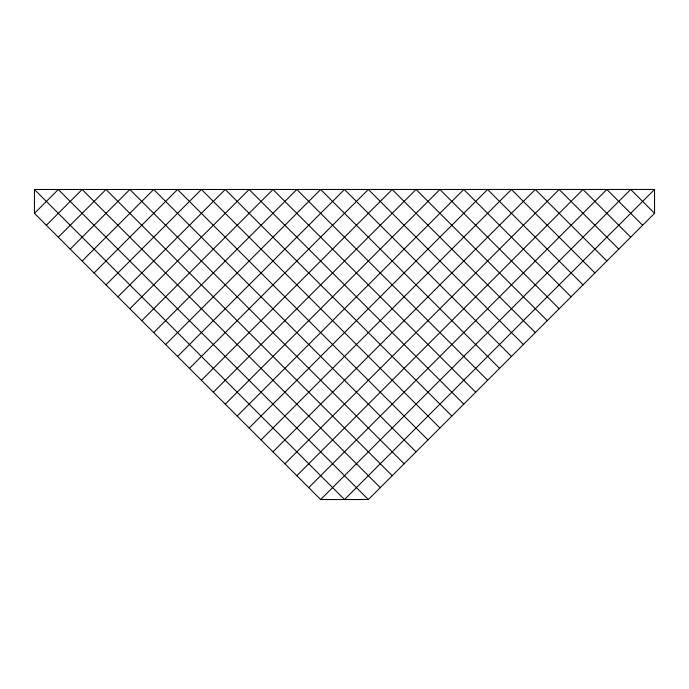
<?xml version="1.0" encoding="UTF-8"?>
<svg xmlns="http://www.w3.org/2000/svg" width="689" height="689" viewBox="0 0 689 689"><rect width="100%" height="100%" fill="white"/><g stroke="black" fill="none" stroke-linecap="round" stroke-linejoin="round"><path stroke-width="1.03" d="M34.45 213.349L58.298 189.492L368.365 499.534L654.55 213.314L654.55 189.466L34.45 189.492L34.45 213.349L320.661 499.534L368.365 499.534M46.378 225.269L82.146 189.492L380.285 487.605M58.298 237.197L106.003 189.492L392.213 475.677M70.226 249.117L129.851 189.492L404.133 463.757M82.155 261.045L153.699 189.492L416.061 451.829M94.074 272.965L177.547 189.492L427.981 439.901M106.003 284.893L201.403 189.484L439.909 427.981M117.931 296.813L225.251 189.484L451.838 416.053M129.851 308.741L249.099 189.484L463.757 404.124M141.779 320.669L272.947 189.484L475.686 392.205M153.707 332.589L296.795 189.484L487.605 380.276M165.636 344.517L320.652 189.484L499.534 368.348M177.555 356.437L344.5 189.484L511.453 356.42M189.484 368.365L368.348 189.484L523.382 344.5M201.412 380.285L392.196 189.484L535.31 332.572M213.332 392.213L416.053 189.475L547.23 320.643M225.26 404.133L439.901 189.475L559.158 308.724M237.188 416.061L463.749 189.475L571.078 296.795M249.108 427.99L487.597 189.475L583.006 284.867M261.036 439.909L511.453 189.475L594.926 272.947M272.965 451.838L535.301 189.475L606.854 261.019M284.884 463.757L559.149 189.475L618.774 249.091M296.813 475.686L582.997 189.475L630.702 237.171M308.741 487.605L606.845 189.466L642.622 225.243M320.661 499.534L630.702 189.466L654.55 213.314M654.55 189.466L344.517 499.534L34.45 189.492"/></g></svg>
